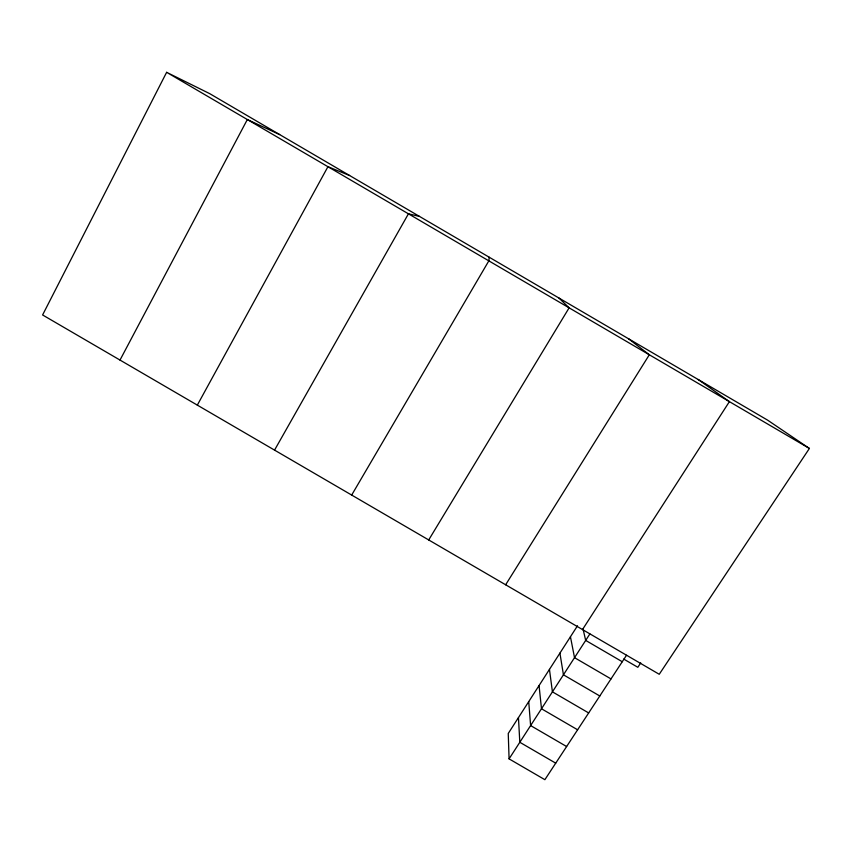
<?xml version="1.0" encoding="UTF-8"?>
<svg xmlns="http://www.w3.org/2000/svg" width="852" height="852" viewBox="0 0 852 852"><rect width="100%" height="100%" fill="white"/><g stroke="black" fill="none" stroke-linecap="round" stroke-linejoin="round"><path stroke-width="1.28" d="M489.229 257.229L488.835 260.861L351.674 495.065M166.63 72.314L42.6 314.963L659.246 674.283L809.4 448.45L767.567 420.121L209.667 93.624L166.63 72.314L809.4 448.45M120.004 360.077L247.336 119.536L279.669 134.595M197.323 405.126L327.935 166.704L349.597 175.523M274.546 450.122L408.438 213.809L419.45 216.397M428.705 539.955L569.125 307.838L558.923 298.019M505.641 584.781L649.32 354.773L628.552 338.766M577.507 625.773L508.25 733.466L509.081 758.876L544.875 779.687L626.529 655.241M582.491 629.564L729.408 401.633L698.097 379.459M509.081 758.876L589.893 633.899M640.736 662.888L637.828 667.297L623.728 659.086M588.668 712.943L552.426 691.845L549.455 669.395M577.613 729.791L541.489 708.768L539.06 685.562M566.623 746.533L530.615 725.584L528.73 701.622M555.717 763.158L519.816 742.284L518.453 717.597M622.269 661.727L585.675 640.406L583.066 629.085M611.001 678.916L574.525 657.669L570.446 636.753M599.797 695.988L563.438 674.816L559.924 653.122"/></g></svg>
